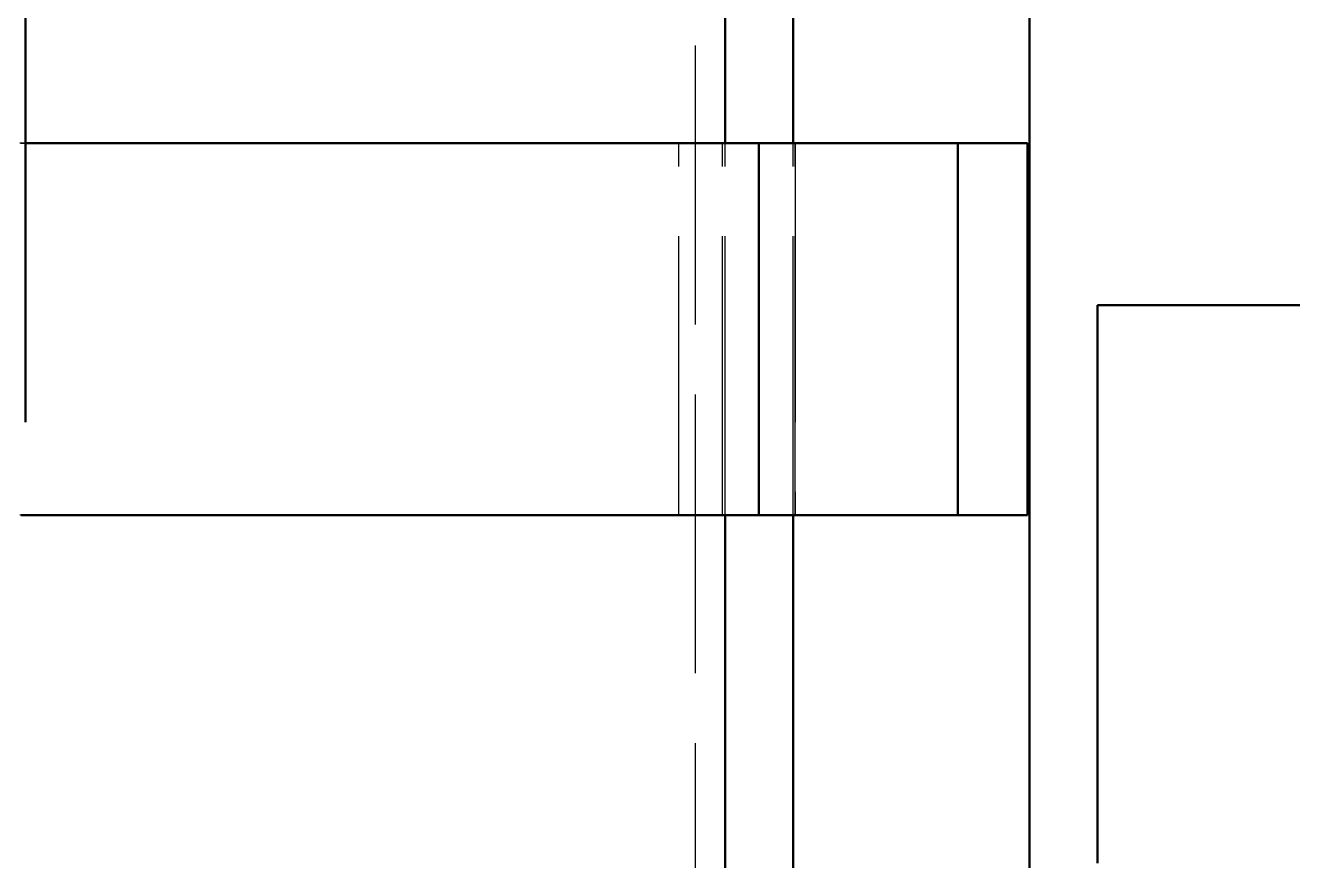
# Model space of a CAD drawing. Header units: millimetres. Extents: x 0 to 594, y 0 to 420.
# Drawn here: x 107.47 to 121.1, y 284.03 to 293.01 of the extents above; entities that cross this region are included whole.
import ezdxf

# ---------------------------------------------------------------- set-up
doc = ezdxf.new("R2010")
doc.units = ezdxf.units.MM
doc.linetypes.add('ISO02-TRAZOS', pattern=[3.75, 3, -0.75])
doc.layers.add('01-VISIBLE', color=7, linetype='CONTINUOUS', lineweight=50)
doc.layers.add('02-OCULTA', color=4, linetype='ISO02-TRAZOS', lineweight=25)

msp = doc.modelspace()

# ---------------------------------------------------------------- linework, layer by layer
at = {"layer": '01-VISIBLE'}
for p, q in [((118.27, 273), (118.27, 367.23)), ((115, 291.74), (115, 341.62)), ((115.73, 291.74), (115.73, 341.62)), ((107.475, 313.833), (107.475, 288.791)), ((115.361, 291.74), (117.5, 291.74)), ((115.361, 287.74), (115.361, 291.74)), ((117.5, 287.74), (117.5, 291.74)), ((117.5, 291.74), (118.25, 291.74)), ((118.25, 287.74), (118.25, 291.74)), ((119, 290), (127, 290)), ((115, 267.29), (115, 287.74)), ((115.361, 287.74), (117.5, 287.74)), ((115.73, 273), (115.73, 287.74)), ((117.5, 287.74), (118.25, 287.74))]:
    msp.add_line(p, q, dxfattribs=at)
for points in [[(107.475, 291.74), (107.525, 291.74), (107.575, 291.74), (107.626, 291.74), (107.676, 291.74), (107.726, 291.74), (107.776, 291.74), (107.827, 291.74), (107.877, 291.74), (107.927, 291.74), (107.977, 291.74), (108.028, 291.74), (108.078, 291.74), (108.128, 291.74), (108.178, 291.74), (108.228, 291.74), (108.279, 291.74), (108.329, 291.74), (108.379, 291.74), (108.429, 291.74), (108.48, 291.74), (108.53, 291.74), (108.58, 291.74), (108.63, 291.74), (108.68, 291.74), (108.731, 291.74), (108.781, 291.74), (108.831, 291.74), (108.881, 291.74), (108.932, 291.74), (108.982, 291.74), (109.032, 291.74), (109.082, 291.74), (109.133, 291.74), (109.183, 291.74), (109.233, 291.74), (109.283, 291.74), (109.333, 291.74), (109.384, 291.74), (109.434, 291.74), (109.484, 291.74), (109.534, 291.74), (109.585, 291.74), (109.635, 291.74), (109.685, 291.74), (109.735, 291.74), (109.785, 291.74), (109.836, 291.74), (109.886, 291.74), (109.936, 291.74), (109.986, 291.74), (110.037, 291.74), (110.087, 291.74), (110.137, 291.74), (110.187, 291.74), (110.238, 291.74), (110.288, 291.74), (110.338, 291.74), (110.388, 291.74), (110.438, 291.74), (110.489, 291.74), (110.539, 291.74), (110.589, 291.74), (110.639, 291.74), (110.69, 291.74), (110.74, 291.74), (110.79, 291.74), (110.84, 291.74), (110.89, 291.74), (110.941, 291.74), (110.991, 291.74), (111.041, 291.74), (111.091, 291.74), (111.142, 291.74), (111.192, 291.74), (111.242, 291.74), (111.292, 291.74), (111.343, 291.74), (111.393, 291.74), (111.443, 291.74), (111.493, 291.74), (111.543, 291.74), (111.594, 291.74), (111.644, 291.74), (111.694, 291.74), (111.744, 291.74), (111.795, 291.74), (111.845, 291.74), (111.895, 291.74), (111.945, 291.74), (111.995, 291.74), (112.046, 291.74), (112.096, 291.74), (112.146, 291.74), (112.196, 291.74), (112.247, 291.74), (112.297, 291.74), (112.347, 291.74), (112.397, 291.74), (112.448, 291.74), (112.498, 291.74), (112.548, 291.74), (112.598, 291.74), (112.648, 291.74), (112.699, 291.74), (112.749, 291.74), (112.799, 291.74), (112.849, 291.74), (112.9, 291.74), (112.95, 291.74), (113, 291.74), (113.05, 291.74), (113.1, 291.74), (113.151, 291.74), (113.201, 291.74), (113.251, 291.74), (113.301, 291.74), (113.352, 291.74), (113.402, 291.74), (113.452, 291.74), (113.502, 291.74), (113.553, 291.74), (113.603, 291.74), (113.653, 291.74), (113.703, 291.74), (113.753, 291.74), (113.804, 291.74), (113.854, 291.74), (113.904, 291.74), (113.954, 291.74), (114.005, 291.74), (114.055, 291.74), (114.105, 291.74), (114.155, 291.74), (114.205, 291.74), (114.256, 291.74), (114.306, 291.74), (114.356, 291.74), (114.406, 291.74), (114.457, 291.74), (114.507, 291.74), (114.557, 291.74), (114.607, 291.74), (114.658, 291.74), (114.708, 291.74), (114.758, 291.74), (114.808, 291.74), (114.858, 291.74), (114.909, 291.74), (114.959, 291.74), (115.009, 291.74), (115.059, 291.74), (115.11, 291.74), (115.16, 291.74), (115.21, 291.74), (115.26, 291.74), (115.31, 291.74), (115.361, 291.74)], [(119, 290), (119, 289.9), (119, 289.8), (119, 289.7), (119, 289.6), (119, 289.5), (119, 289.4), (119, 289.3), (119, 289.2), (119, 289.1), (119, 289), (119, 288.9), (119, 288.8), (119, 288.7), (119, 288.6), (119, 288.5), (119, 288.4), (119, 288.3), (119, 288.2), (119, 288.1), (119, 288), (119, 287.9), (119, 287.8), (119, 287.7), (119, 287.6), (119, 287.5), (119, 287.4), (119, 287.3), (119, 287.2), (119, 287.1), (119, 287), (119, 286.9), (119, 286.8), (119, 286.7), (119, 286.6), (119, 286.5), (119, 286.4), (119, 286.3), (119, 286.2), (119, 286.1), (119, 286), (119, 285.9), (119, 285.8), (119, 285.7), (119, 285.6), (119, 285.5), (119, 285.4), (119, 285.3), (119, 285.2), (119, 285.1), (119, 285), (119, 284.9), (119, 284.8), (119, 284.7), (119, 284.6), (119, 284.5), (119, 284.4), (119, 284.3), (119, 284.2), (119, 284.1), (119, 284)], [(107.475, 288.791), (107.475, 288.741)], [(107.429, 287.74), (107.479, 287.74), (107.529, 287.74), (107.579, 287.74), (107.63, 287.74), (107.68, 287.74), (107.73, 287.74), (107.78, 287.74), (107.83, 287.74), (107.881, 287.74), (107.931, 287.74), (107.981, 287.74), (108.031, 287.74), (108.081, 287.74), (108.132, 287.74), (108.182, 287.74), (108.232, 287.74), (108.282, 287.74), (108.332, 287.74), (108.383, 287.74), (108.433, 287.74), (108.483, 287.74), (108.533, 287.74), (108.583, 287.74), (108.634, 287.74), (108.684, 287.74), (108.734, 287.74), (108.784, 287.74), (108.834, 287.74), (108.885, 287.74), (108.935, 287.74), (108.985, 287.74), (109.035, 287.74), (109.085, 287.74), (109.136, 287.74), (109.186, 287.74), (109.236, 287.74), (109.286, 287.74), (109.336, 287.74), (109.387, 287.74), (109.437, 287.74), (109.487, 287.74), (109.537, 287.74), (109.587, 287.74), (109.638, 287.74), (109.688, 287.74), (109.738, 287.74), (109.788, 287.74), (109.838, 287.74), (109.889, 287.74), (109.939, 287.74), (109.989, 287.74), (110.039, 287.74), (110.089, 287.74), (110.14, 287.74), (110.19, 287.74), (110.24, 287.74), (110.29, 287.74), (110.341, 287.74), (110.391, 287.74), (110.441, 287.74), (110.491, 287.74), (110.541, 287.74), (110.592, 287.74), (110.642, 287.74), (110.692, 287.74), (110.742, 287.74), (110.792, 287.74), (110.843, 287.74), (110.893, 287.74), (110.943, 287.74), (110.993, 287.74), (111.043, 287.74), (111.094, 287.74), (111.144, 287.74), (111.194, 287.74), (111.244, 287.74), (111.294, 287.74), (111.345, 287.74), (111.395, 287.74), (111.445, 287.74), (111.495, 287.74), (111.545, 287.74), (111.596, 287.74), (111.646, 287.74), (111.696, 287.74), (111.746, 287.74), (111.796, 287.74), (111.847, 287.74), (111.897, 287.74), (111.947, 287.74), (111.997, 287.74), (112.047, 287.74), (112.098, 287.74), (112.148, 287.74), (112.198, 287.74), (112.248, 287.74), (112.298, 287.74), (112.349, 287.74), (112.399, 287.74), (112.449, 287.74), (112.499, 287.74), (112.549, 287.74), (112.6, 287.74), (112.65, 287.74), (112.7, 287.74), (112.75, 287.74), (112.8, 287.74), (112.851, 287.74), (112.901, 287.74), (112.951, 287.74), (113.001, 287.74), (113.051, 287.74), (113.102, 287.74), (113.152, 287.74), (113.202, 287.74), (113.252, 287.74), (113.302, 287.74), (113.353, 287.74), (113.403, 287.74), (113.453, 287.74), (113.503, 287.74), (113.553, 287.74), (113.604, 287.74), (113.654, 287.74), (113.704, 287.74), (113.754, 287.74), (113.804, 287.74), (113.855, 287.74), (113.905, 287.74), (113.955, 287.74), (114.005, 287.74), (114.055, 287.74), (114.106, 287.74), (114.156, 287.74), (114.206, 287.74), (114.256, 287.74), (114.306, 287.74), (114.357, 287.74), (114.407, 287.74), (114.457, 287.74), (114.507, 287.74), (114.557, 287.74), (114.608, 287.74), (114.658, 287.74), (114.708, 287.74), (114.758, 287.74), (114.808, 287.74), (114.859, 287.74), (114.909, 287.74), (114.959, 287.74), (115.009, 287.74), (115.059, 287.74), (115.11, 287.74), (115.16, 287.74), (115.21, 287.74), (115.26, 287.74), (115.311, 287.74), (115.361, 287.74)]]:
    msp.add_lwpolyline(points, dxfattribs=at)
at = {"layer": '02-OCULTA'}
for p, q in [((114.68, 267.29), (114.68, 344.3)), ((114.5, 291.74), (114.97, 291.74)), ((114.5, 287.74), (114.5, 291.74)), ((114.5, 291.74), (114.97, 291.74)), ((114.5, 287.74), (114.5, 291.74)), ((114.97, 287.74), (114.97, 291.74)), ((114.97, 287.74), (114.97, 291.74)), ((115, 287.74), (115, 291.74)), ((115.361, 291.74), (115.75, 291.74)), ((115.361, 287.74), (115.361, 291.74)), ((115.73, 287.74), (115.73, 291.74)), ((115.75, 291.74), (115.75, 287.74)), ((115.75, 287.74), (115.75, 291.74)), ((115.75, 291.74), (118.25, 291.74)), ((117.5, 287.74), (117.5, 291.74)), ((118.25, 287.74), (118.25, 291.74)), ((114.5, 287.74), (114.97, 287.74)), ((114.5, 287.74), (114.97, 287.74)), ((115.361, 287.74), (115.75, 287.74)), ((115.75, 287.74), (118.25, 287.74))]:
    msp.add_line(p, q, dxfattribs=at)
for points in [[(115.361, 291.74), (115.261, 291.74), (115.162, 291.74), (115.063, 291.74), (114.963, 291.74), (114.864, 291.74), (114.765, 291.74), (114.666, 291.74), (114.566, 291.74), (114.467, 291.74), (114.368, 291.74), (114.268, 291.74), (114.169, 291.74), (114.07, 291.74), (113.97, 291.74), (113.871, 291.74), (113.772, 291.74), (113.673, 291.74), (113.573, 291.74), (113.474, 291.74), (113.375, 291.74), (113.275, 291.74), (113.176, 291.74), (113.077, 291.74), (112.977, 291.74), (112.878, 291.74), (112.779, 291.74), (112.68, 291.74), (112.58, 291.74), (112.481, 291.74), (112.382, 291.74), (112.282, 291.74), (112.183, 291.74), (112.084, 291.74), (111.984, 291.74), (111.885, 291.74), (111.786, 291.74), (111.686, 291.74), (111.587, 291.74), (111.488, 291.74), (111.389, 291.74), (111.289, 291.74), (111.19, 291.74), (111.091, 291.74), (110.991, 291.74), (110.892, 291.74), (110.793, 291.74), (110.693, 291.74), (110.594, 291.74), (110.495, 291.74), (110.396, 291.74), (110.296, 291.74), (110.197, 291.74), (110.098, 291.74), (109.998, 291.74), (109.899, 291.74), (109.8, 291.74), (109.7, 291.74), (109.601, 291.74), (109.502, 291.74), (109.402, 291.74), (109.303, 291.74), (109.204, 291.74), (109.105, 291.74), (109.005, 291.74), (108.906, 291.74), (108.807, 291.74), (108.707, 291.74), (108.608, 291.74), (108.509, 291.74), (108.409, 291.74), (108.31, 291.74), (108.211, 291.74), (108.112, 291.74), (108.012, 291.74), (107.913, 291.74), (107.814, 291.74), (107.714, 291.74), (107.615, 291.74), (107.516, 291.74), (107.416, 291.74)], [(107.425, 291.74), (107.475, 291.74)], [(107.474, 291.74), (107.571, 291.74), (107.669, 291.74), (107.766, 291.74), (107.863, 291.74), (107.961, 291.74), (108.058, 291.74), (108.155, 291.74), (108.253, 291.74), (108.35, 291.74), (108.447, 291.74), (108.545, 291.74), (108.642, 291.74), (108.74, 291.74), (108.837, 291.74), (108.934, 291.74), (109.032, 291.74), (109.129, 291.74), (109.226, 291.74), (109.324, 291.74), (109.421, 291.74), (109.518, 291.74), (109.616, 291.74), (109.713, 291.74), (109.81, 291.74), (109.908, 291.74), (110.005, 291.74), (110.102, 291.74), (110.2, 291.74), (110.297, 291.74), (110.394, 291.74), (110.492, 291.74), (110.589, 291.74), (110.687, 291.74), (110.784, 291.74), (110.881, 291.74), (110.979, 291.74), (111.076, 291.74), (111.173, 291.74), (111.271, 291.74), (111.368, 291.74), (111.465, 291.74), (111.563, 291.74), (111.66, 291.74), (111.757, 291.74), (111.855, 291.74), (111.952, 291.74), (112.049, 291.74), (112.147, 291.74), (112.244, 291.74), (112.341, 291.74), (112.439, 291.74), (112.536, 291.74), (112.634, 291.74), (112.731, 291.74), (112.828, 291.74), (112.926, 291.74), (113.023, 291.74), (113.12, 291.74), (113.218, 291.74), (113.315, 291.74), (113.412, 291.74), (113.51, 291.74), (113.607, 291.74), (113.704, 291.74), (113.802, 291.74), (113.899, 291.74), (113.996, 291.74), (114.094, 291.74), (114.191, 291.74), (114.288, 291.74), (114.386, 291.74), (114.483, 291.74), (114.581, 291.74), (114.678, 291.74), (114.775, 291.74), (114.873, 291.74), (114.97, 291.74)], [(114.97, 291.74), (114.873, 291.74), (114.775, 291.74), (114.678, 291.74), (114.581, 291.74), (114.483, 291.74), (114.386, 291.74), (114.288, 291.74), (114.191, 291.74), (114.094, 291.74), (113.996, 291.74), (113.899, 291.74), (113.802, 291.74), (113.704, 291.74), (113.607, 291.74), (113.51, 291.74), (113.412, 291.74), (113.315, 291.74), (113.218, 291.74), (113.12, 291.74), (113.023, 291.74), (112.926, 291.74), (112.828, 291.74), (112.731, 291.74), (112.634, 291.74), (112.536, 291.74), (112.439, 291.74), (112.341, 291.74), (112.244, 291.74), (112.147, 291.74), (112.049, 291.74), (111.952, 291.74), (111.855, 291.74), (111.757, 291.74), (111.66, 291.74), (111.563, 291.74), (111.465, 291.74), (111.368, 291.74), (111.271, 291.74), (111.173, 291.74), (111.076, 291.74), (110.979, 291.74), (110.881, 291.74), (110.784, 291.74), (110.687, 291.74), (110.589, 291.74), (110.492, 291.74), (110.394, 291.74), (110.297, 291.74), (110.2, 291.74), (110.102, 291.74), (110.005, 291.74), (109.908, 291.74), (109.81, 291.74), (109.713, 291.74), (109.616, 291.74), (109.518, 291.74), (109.421, 291.74), (109.324, 291.74), (109.226, 291.74), (109.129, 291.74), (109.032, 291.74), (108.934, 291.74), (108.837, 291.74), (108.74, 291.74), (108.642, 291.74), (108.545, 291.74), (108.447, 291.74), (108.35, 291.74), (108.253, 291.74), (108.155, 291.74), (108.058, 291.74), (107.961, 291.74), (107.863, 291.74), (107.766, 291.74), (107.669, 291.74), (107.571, 291.74), (107.474, 291.74)], [(119, 284), (119, 284.1), (119, 284.2), (119, 284.3), (119, 284.4), (119, 284.5), (119, 284.6), (119, 284.7), (119, 284.8), (119, 284.9), (119, 285), (119, 285.1), (119, 285.2), (119, 285.3), (119, 285.4), (119, 285.5), (119, 285.6), (119, 285.7), (119, 285.8), (119, 285.9), (119, 286), (119, 286.1), (119, 286.2), (119, 286.3), (119, 286.4), (119, 286.5), (119, 286.6), (119, 286.7), (119, 286.8), (119, 286.9), (119, 287), (119, 287.1), (119, 287.2), (119, 287.3), (119, 287.4), (119, 287.5), (119, 287.6), (119, 287.7), (119, 287.8), (119, 287.9), (119, 288), (119, 288.1), (119, 288.2), (119, 288.3), (119, 288.4), (119, 288.5), (119, 288.6), (119, 288.7), (119, 288.8), (119, 288.9), (119, 289), (119, 289.1), (119, 289.2), (119, 289.3), (119, 289.4), (119, 289.5), (119, 289.6), (119, 289.7), (119, 289.8), (119, 289.9), (119, 290)], [(115.361, 287.74), (115.261, 287.74), (115.162, 287.74), (115.063, 287.74), (114.963, 287.74), (114.864, 287.74), (114.765, 287.74), (114.666, 287.74), (114.566, 287.74), (114.467, 287.74), (114.368, 287.74), (114.268, 287.74), (114.169, 287.74), (114.07, 287.74), (113.97, 287.74), (113.871, 287.74), (113.772, 287.74), (113.673, 287.74), (113.573, 287.74), (113.474, 287.74), (113.375, 287.74), (113.275, 287.74), (113.176, 287.74), (113.077, 287.74), (112.977, 287.74), (112.878, 287.74), (112.779, 287.74), (112.68, 287.74), (112.58, 287.74), (112.481, 287.74), (112.382, 287.74), (112.282, 287.74), (112.183, 287.74), (112.084, 287.74), (111.984, 287.74), (111.885, 287.74), (111.786, 287.74), (111.686, 287.74), (111.587, 287.74), (111.488, 287.74), (111.389, 287.74), (111.289, 287.74), (111.19, 287.74), (111.091, 287.74), (110.991, 287.74), (110.892, 287.74), (110.793, 287.74), (110.693, 287.74), (110.594, 287.74), (110.495, 287.74), (110.396, 287.74), (110.296, 287.74), (110.197, 287.74), (110.098, 287.74), (109.998, 287.74), (109.899, 287.74), (109.8, 287.74), (109.7, 287.74), (109.601, 287.74), (109.502, 287.74), (109.402, 287.74), (109.303, 287.74), (109.204, 287.74), (109.105, 287.74), (109.005, 287.74), (108.906, 287.74), (108.807, 287.74), (108.707, 287.74), (108.608, 287.74), (108.509, 287.74), (108.409, 287.74), (108.31, 287.74), (108.211, 287.74), (108.112, 287.74), (108.012, 287.74), (107.913, 287.74), (107.814, 287.74), (107.714, 287.74), (107.615, 287.74), (107.516, 287.74), (107.416, 287.74)], [(107.474, 287.74), (107.571, 287.74), (107.669, 287.74), (107.766, 287.74), (107.863, 287.74), (107.961, 287.74), (108.058, 287.74), (108.155, 287.74), (108.253, 287.74), (108.35, 287.74), (108.447, 287.74), (108.545, 287.74), (108.642, 287.74), (108.74, 287.74), (108.837, 287.74), (108.934, 287.74), (109.032, 287.74), (109.129, 287.74), (109.226, 287.74), (109.324, 287.74), (109.421, 287.74), (109.518, 287.74), (109.616, 287.74), (109.713, 287.74), (109.81, 287.74), (109.908, 287.74), (110.005, 287.74), (110.102, 287.74), (110.2, 287.74), (110.297, 287.74), (110.394, 287.74), (110.492, 287.74), (110.589, 287.74), (110.687, 287.74), (110.784, 287.74), (110.881, 287.74), (110.979, 287.74), (111.076, 287.74), (111.173, 287.74), (111.271, 287.74), (111.368, 287.74), (111.465, 287.74), (111.563, 287.74), (111.66, 287.74), (111.757, 287.74), (111.855, 287.74), (111.952, 287.74), (112.049, 287.74), (112.147, 287.74), (112.244, 287.74), (112.341, 287.74), (112.439, 287.74), (112.536, 287.74), (112.634, 287.74), (112.731, 287.74), (112.828, 287.74), (112.926, 287.74), (113.023, 287.74), (113.12, 287.74), (113.218, 287.74), (113.315, 287.74), (113.412, 287.74), (113.51, 287.74), (113.607, 287.74), (113.704, 287.74), (113.802, 287.74), (113.899, 287.74), (113.996, 287.74), (114.094, 287.74), (114.191, 287.74), (114.288, 287.74), (114.386, 287.74), (114.483, 287.74), (114.581, 287.74), (114.678, 287.74), (114.775, 287.74), (114.873, 287.74), (114.97, 287.74)], [(114.97, 287.74), (114.873, 287.74), (114.775, 287.74), (114.678, 287.74), (114.581, 287.74), (114.483, 287.74), (114.386, 287.74), (114.288, 287.74), (114.191, 287.74), (114.094, 287.74), (113.996, 287.74), (113.899, 287.74), (113.802, 287.74), (113.704, 287.74), (113.607, 287.74), (113.51, 287.74), (113.412, 287.74), (113.315, 287.74), (113.218, 287.74), (113.12, 287.74), (113.023, 287.74), (112.926, 287.74), (112.828, 287.74), (112.731, 287.74), (112.634, 287.74), (112.536, 287.74), (112.439, 287.74), (112.341, 287.74), (112.244, 287.74), (112.147, 287.74), (112.049, 287.74), (111.952, 287.74), (111.855, 287.74), (111.757, 287.74), (111.66, 287.74), (111.563, 287.74), (111.465, 287.74), (111.368, 287.74), (111.271, 287.74), (111.173, 287.74), (111.076, 287.74), (110.979, 287.74), (110.881, 287.74), (110.784, 287.74), (110.687, 287.74), (110.589, 287.74), (110.492, 287.74), (110.394, 287.74), (110.297, 287.74), (110.2, 287.74), (110.102, 287.74), (110.005, 287.74), (109.908, 287.74), (109.81, 287.74), (109.713, 287.74), (109.616, 287.74), (109.518, 287.74), (109.421, 287.74), (109.324, 287.74), (109.226, 287.74), (109.129, 287.74), (109.032, 287.74), (108.934, 287.74), (108.837, 287.74), (108.74, 287.74), (108.642, 287.74), (108.545, 287.74), (108.447, 287.74), (108.35, 287.74), (108.253, 287.74), (108.155, 287.74), (108.058, 287.74), (107.961, 287.74), (107.863, 287.74), (107.766, 287.74), (107.669, 287.74), (107.571, 287.74), (107.474, 287.74)]]:
    msp.add_lwpolyline(points, dxfattribs=at)

doc.saveas('drawing.dxf')
